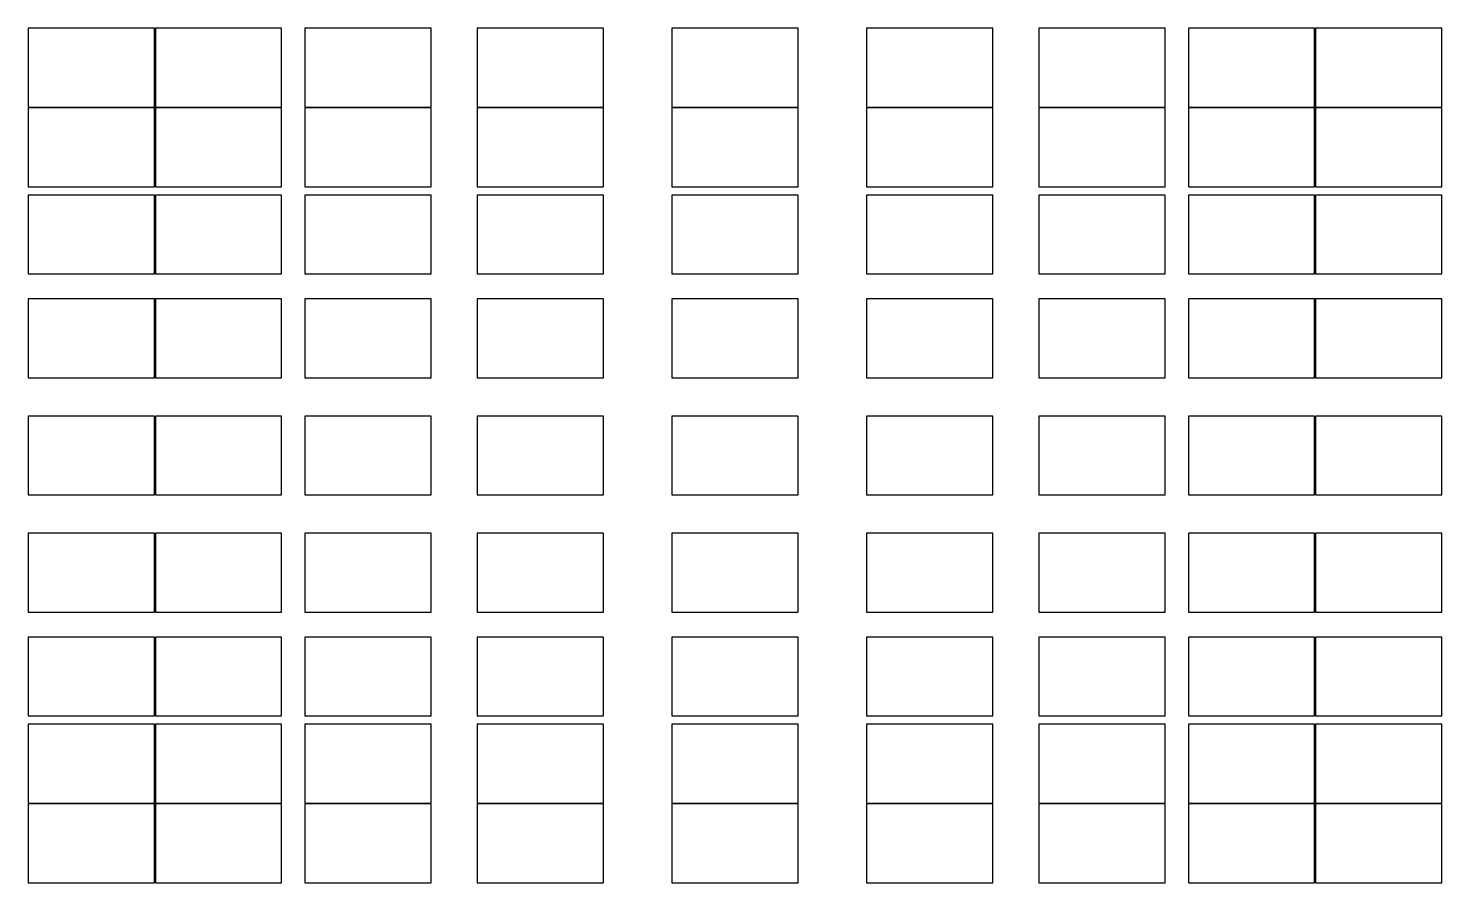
# Model space of a CAD drawing. Header units: metres. Extents: x -8954 to 8954, y -5415 to 5415.
import ezdxf

# ---------------------------------------------------------------- set-up
doc = ezdxf.new("R2010")
doc.units = ezdxf.units.M

msp = doc.modelspace()

# ---------------------------------------------------------------- linework, layer by layer
at = {"layer": 'PARAMETRIX'}
for p, q in [((-7354.2857, 5415), (-8954.2857, 5415)), ((-8954.2857, 5415), (-8954.2857, 4415)), ((-7354.2857, 4415), (-7354.2857, 5415)), ((-5744.2857, 5415), (-7344.2857, 5415)), ((-7344.2857, 5415), (-7344.2857, 4415)), ((-5744.2857, 4415), (-5744.2857, 5415)), ((-3848.5714, 5415), (-5448.5714, 5415)), ((-5448.5714, 5415), (-5448.5714, 4415)), ((-3848.5714, 4415), (-3848.5714, 5415)), ((-1667.1429, 5415), (-3267.1429, 5415)), ((-3267.1429, 5415), (-3267.1429, 4415)), ((-1667.1429, 4415), (-1667.1429, 5415)), ((800, 5415), (-800, 5415)), ((-800, 5415), (-800, 4415)), ((800, 4415), (800, 5415)), ((3267.1429, 5415), (1667.1429, 5415)), ((1667.1429, 5415), (1667.1429, 4415)), ((3267.1429, 4415), (3267.1429, 5415)), ((5448.5714, 5415), (3848.5714, 5415)), ((3848.5714, 5415), (3848.5714, 4415)), ((5448.5714, 4415), (5448.5714, 5415)), ((7344.2857, 5415), (5744.2857, 5415)), ((5744.2857, 5415), (5744.2857, 4415)), ((7344.2857, 4415), (7344.2857, 5415)), ((8954.2857, 5415), (7354.2857, 5415)), ((7354.2857, 5415), (7354.2857, 4415)), ((8954.2857, 4415), (8954.2857, 5415)), ((-8954.2857, 4415), (-7354.2857, 4415)), ((-7354.2857, 4405), (-8954.2857, 4405)), ((-8954.2857, 4405), (-8954.2857, 3405)), ((-7354.2857, 3405), (-7354.2857, 4405)), ((-7344.2857, 4415), (-5744.2857, 4415)), ((-5744.2857, 4405), (-7344.2857, 4405)), ((-7344.2857, 4405), (-7344.2857, 3405)), ((-5744.2857, 3405), (-5744.2857, 4405)), ((-5448.5714, 4415), (-3848.5714, 4415)), ((-3848.5714, 4405), (-5448.5714, 4405)), ((-5448.5714, 4405), (-5448.5714, 3405)), ((-3848.5714, 3405), (-3848.5714, 4405)), ((-3267.1429, 4415), (-1667.1429, 4415)), ((-1667.1429, 4405), (-3267.1429, 4405)), ((-3267.1429, 4405), (-3267.1429, 3405)), ((-1667.1429, 3405), (-1667.1429, 4405)), ((-800, 4415), (800, 4415)), ((800, 4405), (-800, 4405)), ((-800, 4405), (-800, 3405)), ((800, 3405), (800, 4405)), ((1667.1429, 4415), (3267.1429, 4415)), ((3267.1429, 4405), (1667.1429, 4405)), ((1667.1429, 4405), (1667.1429, 3405)), ((3267.1429, 3405), (3267.1429, 4405)), ((3848.5714, 4415), (5448.5714, 4415)), ((5448.5714, 4405), (3848.5714, 4405)), ((3848.5714, 4405), (3848.5714, 3405)), ((5448.5714, 3405), (5448.5714, 4405)), ((5744.2857, 4415), (7344.2857, 4415)), ((7344.2857, 4405), (5744.2857, 4405)), ((5744.2857, 4405), (5744.2857, 3405)), ((7344.2857, 3405), (7344.2857, 4405)), ((7354.2857, 4415), (8954.2857, 4415)), ((8954.2857, 4405), (7354.2857, 4405)), ((7354.2857, 4405), (7354.2857, 3405)), ((8954.2857, 3405), (8954.2857, 4405)), ((-8954.2857, 3405), (-7354.2857, 3405)), ((-7344.2857, 3405), (-5744.2857, 3405)), ((-5448.5714, 3405), (-3848.5714, 3405)), ((-3267.1429, 3405), (-1667.1429, 3405)), ((-800, 3405), (800, 3405)), ((1667.1429, 3405), (3267.1429, 3405)), ((3848.5714, 3405), (5448.5714, 3405)), ((5744.2857, 3405), (7344.2857, 3405)), ((7354.2857, 3405), (8954.2857, 3405)), ((-7354.2857, 3300.8725), (-8954.2857, 3300.8725)), ((-8954.2857, 3300.8725), (-8954.2857, 2300.8725)), ((-7354.2857, 2300.8725), (-7354.2857, 3300.8725)), ((-5744.2857, 3300.8725), (-7344.2857, 3300.8725)), ((-7344.2857, 3300.8725), (-7344.2857, 2300.8725)), ((-5744.2857, 2300.8725), (-5744.2857, 3300.8725)), ((-3848.5714, 3300.8725), (-5448.5714, 3300.8725)), ((-5448.5714, 3300.8725), (-5448.5714, 2300.8725)), ((-3848.5714, 2300.8725), (-3848.5714, 3300.8725)), ((-1667.1429, 3300.8725), (-3267.1429, 3300.8725)), ((-3267.1429, 3300.8725), (-3267.1429, 2300.8725)), ((-1667.1429, 2300.8725), (-1667.1429, 3300.8725)), ((800, 3300.8725), (-800, 3300.8725)), ((-800, 3300.8725), (-800, 2300.8725)), ((800, 2300.8725), (800, 3300.8725)), ((3267.1429, 3300.8725), (1667.1429, 3300.8725)), ((1667.1429, 3300.8725), (1667.1429, 2300.8725)), ((3267.1429, 2300.8725), (3267.1429, 3300.8725)), ((5448.5714, 3300.8725), (3848.5714, 3300.8725)), ((3848.5714, 3300.8725), (3848.5714, 2300.8725)), ((5448.5714, 2300.8725), (5448.5714, 3300.8725)), ((7344.2857, 3300.8725), (5744.2857, 3300.8725)), ((5744.2857, 3300.8725), (5744.2857, 2300.8725)), ((7344.2857, 2300.8725), (7344.2857, 3300.8725)), ((8954.2857, 3300.8725), (7354.2857, 3300.8725)), ((7354.2857, 3300.8725), (7354.2857, 2300.8725)), ((8954.2857, 2300.8725), (8954.2857, 3300.8725)), ((-8954.2857, 2300.8725), (-7354.2857, 2300.8725)), ((-7344.2857, 2300.8725), (-5744.2857, 2300.8725)), ((-5448.5714, 2300.8725), (-3848.5714, 2300.8725)), ((-3267.1429, 2300.8725), (-1667.1429, 2300.8725)), ((-800, 2300.8725), (800, 2300.8725)), ((1667.1429, 2300.8725), (3267.1429, 2300.8725)), ((3848.5714, 2300.8725), (5448.5714, 2300.8725)), ((5744.2857, 2300.8725), (7344.2857, 2300.8725)), ((7354.2857, 2300.8725), (8954.2857, 2300.8725)), ((-7354.2857, 1985.2422), (-8954.2857, 1985.2422)), ((-8954.2857, 1985.2422), (-8954.2857, 985.2422)), ((-7354.2857, 985.2422), (-7354.2857, 1985.2422)), ((-5744.2857, 1985.2422), (-7344.2857, 1985.2422)), ((-7344.2857, 1985.2422), (-7344.2857, 985.2422)), ((-5744.2857, 985.2422), (-5744.2857, 1985.2422)), ((-3848.5714, 1985.2422), (-5448.5714, 1985.2422)), ((-5448.5714, 1985.2422), (-5448.5714, 985.2422)), ((-3848.5714, 985.2422), (-3848.5714, 1985.2422)), ((-1667.1429, 1985.2422), (-3267.1429, 1985.2422)), ((-3267.1429, 1985.2422), (-3267.1429, 985.2422)), ((-1667.1429, 985.2422), (-1667.1429, 1985.2422)), ((800, 1985.2422), (-800, 1985.2422)), ((-800, 1985.2422), (-800, 985.2422)), ((800, 985.2422), (800, 1985.2422)), ((3267.1429, 1985.2422), (1667.1429, 1985.2422)), ((1667.1429, 1985.2422), (1667.1429, 985.2422)), ((3267.1429, 985.2422), (3267.1429, 1985.2422)), ((5448.5714, 1985.2422), (3848.5714, 1985.2422)), ((3848.5714, 1985.2422), (3848.5714, 985.2422)), ((5448.5714, 985.2422), (5448.5714, 1985.2422)), ((7344.2857, 1985.2422), (5744.2857, 1985.2422)), ((5744.2857, 1985.2422), (5744.2857, 985.2422)), ((7344.2857, 985.2422), (7344.2857, 1985.2422)), ((8954.2857, 1985.2422), (7354.2857, 1985.2422)), ((7354.2857, 1985.2422), (7354.2857, 985.2422)), ((8954.2857, 985.2422), (8954.2857, 1985.2422)), ((-8954.2857, 985.2422), (-7354.2857, 985.2422)), ((-7344.2857, 985.2422), (-5744.2857, 985.2422)), ((-5448.5714, 985.2422), (-3848.5714, 985.2422)), ((-3267.1429, 985.2422), (-1667.1429, 985.2422)), ((-800, 985.2422), (800, 985.2422)), ((1667.1429, 985.2422), (3267.1429, 985.2422)), ((3848.5714, 985.2422), (5448.5714, 985.2422)), ((5744.2857, 985.2422), (7344.2857, 985.2422)), ((7354.2857, 985.2422), (8954.2857, 985.2422)), ((-7354.2857, 500), (-8954.2857, 500)), ((-8954.2857, 500), (-8954.2857, -500)), ((-7354.2857, -500), (-7354.2857, 500)), ((-5744.2857, 500), (-7344.2857, 500)), ((-7344.2857, 500), (-7344.2857, -500)), ((-5744.2857, -500), (-5744.2857, 500)), ((-3848.5714, 500), (-5448.5714, 500)), ((-5448.5714, 500), (-5448.5714, -500)), ((-3848.5714, -500), (-3848.5714, 500)), ((-1667.1429, 500), (-3267.1429, 500)), ((-3267.1429, 500), (-3267.1429, -500)), ((-1667.1429, -500), (-1667.1429, 500)), ((800, 500), (-800, 500)), ((-800, 500), (-800, -500)), ((800, -500), (800, 500)), ((3267.1429, 500), (1667.1429, 500)), ((1667.1429, 500), (1667.1429, -500)), ((3267.1429, -500), (3267.1429, 500)), ((5448.5714, 500), (3848.5714, 500)), ((3848.5714, 500), (3848.5714, -500)), ((5448.5714, -500), (5448.5714, 500)), ((7344.2857, 500), (5744.2857, 500)), ((5744.2857, 500), (5744.2857, -500)), ((7344.2857, -500), (7344.2857, 500)), ((8954.2857, 500), (7354.2857, 500)), ((7354.2857, 500), (7354.2857, -500)), ((8954.2857, -500), (8954.2857, 500)), ((-8954.2857, -500), (-7354.2857, -500)), ((-7344.2857, -500), (-5744.2857, -500)), ((-5448.5714, -500), (-3848.5714, -500)), ((-3267.1429, -500), (-1667.1429, -500)), ((-800, -500), (800, -500)), ((1667.1429, -500), (3267.1429, -500)), ((3848.5714, -500), (5448.5714, -500)), ((5744.2857, -500), (7344.2857, -500)), ((7354.2857, -500), (8954.2857, -500)), ((-7354.2857, -985.2422), (-8954.2857, -985.2422)), ((-8954.2857, -985.2422), (-8954.2857, -1985.2422)), ((-7354.2857, -1985.2422), (-7354.2857, -985.2422)), ((-5744.2857, -985.2422), (-7344.2857, -985.2422)), ((-7344.2857, -985.2422), (-7344.2857, -1985.2422)), ((-5744.2857, -1985.2422), (-5744.2857, -985.2422)), ((-3848.5714, -985.2422), (-5448.5714, -985.2422)), ((-5448.5714, -985.2422), (-5448.5714, -1985.2422)), ((-3848.5714, -1985.2422), (-3848.5714, -985.2422)), ((-1667.1429, -985.2422), (-3267.1429, -985.2422)), ((-3267.1429, -985.2422), (-3267.1429, -1985.2422)), ((-1667.1429, -1985.2422), (-1667.1429, -985.2422)), ((800, -985.2422), (-800, -985.2422)), ((-800, -985.2422), (-800, -1985.2422)), ((800, -1985.2422), (800, -985.2422)), ((3267.1429, -985.2422), (1667.1429, -985.2422)), ((1667.1429, -985.2422), (1667.1429, -1985.2422)), ((3267.1429, -1985.2422), (3267.1429, -985.2422)), ((5448.5714, -985.2422), (3848.5714, -985.2422)), ((3848.5714, -985.2422), (3848.5714, -1985.2422)), ((5448.5714, -1985.2422), (5448.5714, -985.2422)), ((7344.2857, -985.2422), (5744.2857, -985.2422)), ((5744.2857, -985.2422), (5744.2857, -1985.2422)), ((7344.2857, -1985.2422), (7344.2857, -985.2422)), ((8954.2857, -985.2422), (7354.2857, -985.2422)), ((7354.2857, -985.2422), (7354.2857, -1985.2422)), ((8954.2857, -1985.2422), (8954.2857, -985.2422)), ((-8954.2857, -1985.2422), (-7354.2857, -1985.2422)), ((-7344.2857, -1985.2422), (-5744.2857, -1985.2422)), ((-5448.5714, -1985.2422), (-3848.5714, -1985.2422)), ((-3267.1429, -1985.2422), (-1667.1429, -1985.2422)), ((-800, -1985.2422), (800, -1985.2422)), ((1667.1429, -1985.2422), (3267.1429, -1985.2422)), ((3848.5714, -1985.2422), (5448.5714, -1985.2422)), ((5744.2857, -1985.2422), (7344.2857, -1985.2422)), ((7354.2857, -1985.2422), (8954.2857, -1985.2422)), ((-7354.2857, -2300.8725), (-8954.2857, -2300.8725)), ((-8954.2857, -2300.8725), (-8954.2857, -3300.8725)), ((-7354.2857, -3300.8725), (-7354.2857, -2300.8725)), ((-5744.2857, -2300.8725), (-7344.2857, -2300.8725)), ((-7344.2857, -2300.8725), (-7344.2857, -3300.8725)), ((-5744.2857, -3300.8725), (-5744.2857, -2300.8725)), ((-3848.5714, -2300.8725), (-5448.5714, -2300.8725)), ((-5448.5714, -2300.8725), (-5448.5714, -3300.8725)), ((-3848.5714, -3300.8725), (-3848.5714, -2300.8725)), ((-1667.1429, -2300.8725), (-3267.1429, -2300.8725)), ((-3267.1429, -2300.8725), (-3267.1429, -3300.8725)), ((-1667.1429, -3300.8725), (-1667.1429, -2300.8725)), ((800, -2300.8725), (-800, -2300.8725)), ((-800, -2300.8725), (-800, -3300.8725)), ((800, -3300.8725), (800, -2300.8725)), ((3267.1429, -2300.8725), (1667.1429, -2300.8725)), ((1667.1429, -2300.8725), (1667.1429, -3300.8725)), ((3267.1429, -3300.8725), (3267.1429, -2300.8725)), ((5448.5714, -2300.8725), (3848.5714, -2300.8725)), ((3848.5714, -2300.8725), (3848.5714, -3300.8725)), ((5448.5714, -3300.8725), (5448.5714, -2300.8725)), ((7344.2857, -2300.8725), (5744.2857, -2300.8725)), ((5744.2857, -2300.8725), (5744.2857, -3300.8725)), ((7344.2857, -3300.8725), (7344.2857, -2300.8725)), ((8954.2857, -2300.8725), (7354.2857, -2300.8725)), ((7354.2857, -2300.8725), (7354.2857, -3300.8725)), ((8954.2857, -3300.8725), (8954.2857, -2300.8725)), ((-8954.2857, -3300.8725), (-7354.2857, -3300.8725)), ((-7344.2857, -3300.8725), (-5744.2857, -3300.8725)), ((-5448.5714, -3300.8725), (-3848.5714, -3300.8725)), ((-3267.1429, -3300.8725), (-1667.1429, -3300.8725)), ((-800, -3300.8725), (800, -3300.8725)), ((1667.1429, -3300.8725), (3267.1429, -3300.8725)), ((3848.5714, -3300.8725), (5448.5714, -3300.8725)), ((5744.2857, -3300.8725), (7344.2857, -3300.8725)), ((7354.2857, -3300.8725), (8954.2857, -3300.8725)), ((-7354.2857, -3405), (-8954.2857, -3405)), ((-8954.2857, -3405), (-8954.2857, -4405)), ((-7354.2857, -4405), (-7354.2857, -3405)), ((-5744.2857, -3405), (-7344.2857, -3405)), ((-7344.2857, -3405), (-7344.2857, -4405)), ((-5744.2857, -4405), (-5744.2857, -3405)), ((-3848.5714, -3405), (-5448.5714, -3405)), ((-5448.5714, -3405), (-5448.5714, -4405)), ((-3848.5714, -4405), (-3848.5714, -3405)), ((-1667.1429, -3405), (-3267.1429, -3405)), ((-3267.1429, -3405), (-3267.1429, -4405)), ((-1667.1429, -4405), (-1667.1429, -3405)), ((800, -3405), (-800, -3405)), ((-800, -3405), (-800, -4405)), ((800, -4405), (800, -3405)), ((3267.1429, -3405), (1667.1429, -3405)), ((1667.1429, -3405), (1667.1429, -4405)), ((3267.1429, -4405), (3267.1429, -3405)), ((5448.5714, -3405), (3848.5714, -3405)), ((3848.5714, -3405), (3848.5714, -4405)), ((5448.5714, -4405), (5448.5714, -3405)), ((7344.2857, -3405), (5744.2857, -3405)), ((5744.2857, -3405), (5744.2857, -4405)), ((7344.2857, -4405), (7344.2857, -3405)), ((8954.2857, -3405), (7354.2857, -3405)), ((7354.2857, -3405), (7354.2857, -4405)), ((8954.2857, -4405), (8954.2857, -3405)), ((-8954.2857, -4405), (-7354.2857, -4405)), ((-7354.2857, -4415), (-8954.2857, -4415)), ((-8954.2857, -4415), (-8954.2857, -5415)), ((-7354.2857, -5415), (-7354.2857, -4415)), ((-7344.2857, -4405), (-5744.2857, -4405)), ((-5744.2857, -4415), (-7344.2857, -4415)), ((-7344.2857, -4415), (-7344.2857, -5415)), ((-5744.2857, -5415), (-5744.2857, -4415)), ((-5448.5714, -4405), (-3848.5714, -4405)), ((-3848.5714, -4415), (-5448.5714, -4415)), ((-5448.5714, -4415), (-5448.5714, -5415)), ((-3848.5714, -5415), (-3848.5714, -4415)), ((-3267.1429, -4405), (-1667.1429, -4405)), ((-1667.1429, -4415), (-3267.1429, -4415)), ((-3267.1429, -4415), (-3267.1429, -5415)), ((-1667.1429, -5415), (-1667.1429, -4415)), ((-800, -4405), (800, -4405)), ((800, -4415), (-800, -4415)), ((-800, -4415), (-800, -5415)), ((800, -5415), (800, -4415)), ((1667.1429, -4405), (3267.1429, -4405)), ((3267.1429, -4415), (1667.1429, -4415)), ((1667.1429, -4415), (1667.1429, -5415)), ((3267.1429, -5415), (3267.1429, -4415)), ((3848.5714, -4405), (5448.5714, -4405)), ((5448.5714, -4415), (3848.5714, -4415)), ((3848.5714, -4415), (3848.5714, -5415)), ((5448.5714, -5415), (5448.5714, -4415)), ((5744.2857, -4405), (7344.2857, -4405)), ((7344.2857, -4415), (5744.2857, -4415)), ((5744.2857, -4415), (5744.2857, -5415)), ((7344.2857, -5415), (7344.2857, -4415)), ((7354.2857, -4405), (8954.2857, -4405)), ((8954.2857, -4415), (7354.2857, -4415)), ((7354.2857, -4415), (7354.2857, -5415)), ((8954.2857, -5415), (8954.2857, -4415)), ((-8954.2857, -5415), (-7354.2857, -5415)), ((-7344.2857, -5415), (-5744.2857, -5415)), ((-5448.5714, -5415), (-3848.5714, -5415)), ((-3267.1429, -5415), (-1667.1429, -5415)), ((-800, -5415), (800, -5415)), ((1667.1429, -5415), (3267.1429, -5415)), ((3848.5714, -5415), (5448.5714, -5415)), ((5744.2857, -5415), (7344.2857, -5415)), ((7354.2857, -5415), (8954.2857, -5415))]:
    msp.add_line(p, q, dxfattribs=at)

doc.saveas('drawing.dxf')
